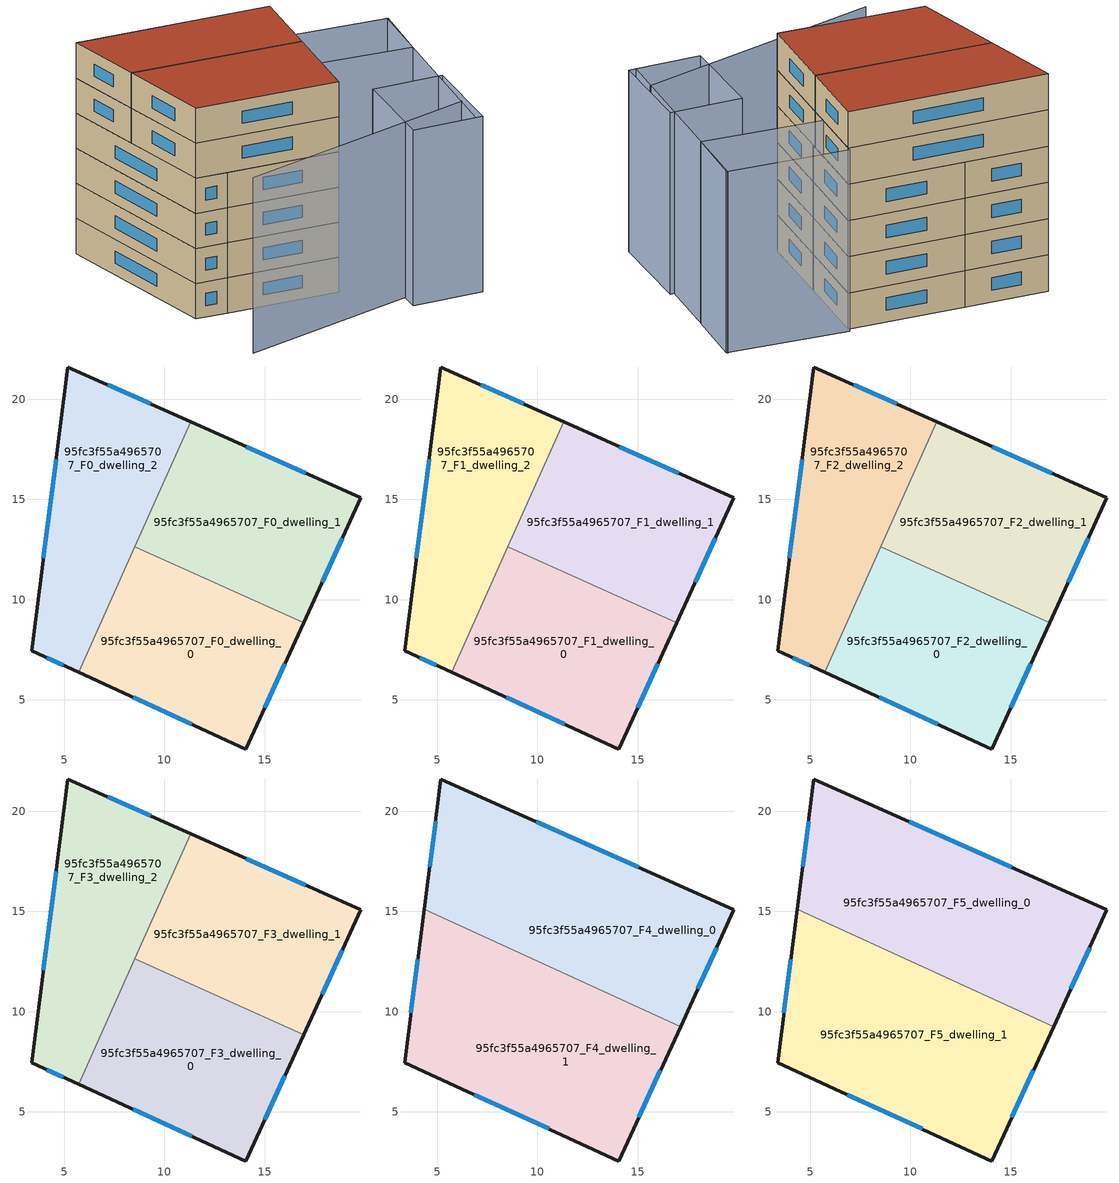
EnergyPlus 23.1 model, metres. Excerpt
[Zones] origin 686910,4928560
95fc3f55a4965707_F0_dwelling_0
 floor ground (EU_floor_Construction): 16.95,8.85 14.06,2.55 5.72,6.38 8.51,12.63 z0
 wall outside (EU_wall_Construction): 5.72,6.38 14.06,2.55 16.95,8.85 z0:3
 wall to 95fc3f55a4965707_F0_dwelling_1 (EU_wall_Construction): 16.95,8.85 8.51,12.63 z0:3
 wall to 95fc3f55a4965707_F0_dwelling_2 (EU_wall_Construction): 8.51,12.63 5.72,6.38 z0:3
 window (EU_Window_Construction): 15,4.6 16.01,6.8 / 8.43,5.14 11.35,3.8 z0.98:2.02
95fc3f55a4965707_F0_dwelling_1
 floor ground (EU_floor_Construction): 19.81,15.08 16.95,8.85 8.51,12.63 11.31,18.88 z0
 wall outside (EU_wall_Construction): 16.95,8.85 19.81,15.08 11.31,18.88 z0:3
 wall to 95fc3f55a4965707_F0_dwelling_2 (EU_wall_Construction): 11.31,18.88 8.51,12.63 z0:3
 window (EU_Window_Construction): 17.88,10.88 18.88,13.06 / 17.04,16.32 14.07,17.64 z0.98:2.02
95fc3f55a4965707_F0_dwelling_2
 floor ground (EU_floor_Construction): 11.31,18.88 5.72,6.38 3.37,7.46 5.19,21.61 z0
 wall outside (EU_wall_Construction): 11.31,18.88 5.19,21.61 3.37,7.46 5.72,6.38 z0:3
 window (EU_Window_Construction): 4.13,7.11 4.95,6.73 / 4.59,17.01 3.96,12.06 / 9.32,19.77 7.18,20.72 z0.98:2.02
95fc3f55a4965707_F1_dwelling_0
 floor to 95fc3f55a4965707_F0_dwelling_0 (EU_floor_Construction): 16.95,8.85 14.06,2.55 5.72,6.38 8.51,12.63 z3
 wall outside (EU_wall_Construction): 5.72,6.38 14.06,2.55 16.95,8.85 z3:6
 wall to 95fc3f55a4965707_F1_dwelling_1 (EU_wall_Construction): 16.95,8.85 8.51,12.63 z3:6
 wall to 95fc3f55a4965707_F1_dwelling_2 (EU_wall_Construction): 8.51,12.63 5.72,6.38 z3:6
 window (EU_Window_Construction): 15,4.6 16.01,6.8 / 8.43,5.14 11.35,3.8 z3.98:5.02
95fc3f55a4965707_F1_dwelling_1
 floor to 95fc3f55a4965707_F0_dwelling_1 (EU_floor_Construction): 19.81,15.08 16.95,8.85 8.51,12.63 11.31,18.88 z3
 wall outside (EU_wall_Construction): 16.95,8.85 19.81,15.08 11.31,18.88 z3:6
 wall to 95fc3f55a4965707_F1_dwelling_2 (EU_wall_Construction): 11.31,18.88 8.51,12.63 z3:6
 window (EU_Window_Construction): 17.88,10.88 18.88,13.06 / 17.04,16.32 14.07,17.64 z3.98:5.02
95fc3f55a4965707_F1_dwelling_2
 floor to 95fc3f55a4965707_F0_dwelling_2 (EU_floor_Construction): 11.31,18.88 5.72,6.38 3.37,7.46 5.19,21.61 z3
 wall outside (EU_wall_Construction): 11.31,18.88 5.19,21.61 3.37,7.46 5.72,6.38 z3:6
 window (EU_Window_Construction): 4.13,7.11 4.95,6.73 / 4.59,17.01 3.96,12.06 / 9.32,19.77 7.18,20.72 z3.98:5.02
95fc3f55a4965707_F2_dwelling_0
 floor to 95fc3f55a4965707_F1_dwelling_0 (EU_floor_Construction): 16.95,8.85 14.06,2.55 5.72,6.38 8.51,12.63 z6
 wall outside (EU_wall_Construction): 5.72,6.38 14.06,2.55 16.95,8.85 z6:9
 wall to 95fc3f55a4965707_F2_dwelling_1 (EU_wall_Construction): 16.95,8.85 8.51,12.63 z6:9
 wall to 95fc3f55a4965707_F2_dwelling_2 (EU_wall_Construction): 8.51,12.63 5.72,6.38 z6:9
 window (EU_Window_Construction): 15,4.6 16.01,6.8 / 8.43,5.14 11.35,3.8 z6.98:8.02
95fc3f55a4965707_F2_dwelling_1
 floor to 95fc3f55a4965707_F1_dwelling_1 (EU_floor_Construction): 19.81,15.08 16.95,8.85 8.51,12.63 11.31,18.88 z6
 wall outside (EU_wall_Construction): 16.95,8.85 19.81,15.08 11.31,18.88 z6:9
 wall to 95fc3f55a4965707_F2_dwelling_2 (EU_wall_Construction): 11.31,18.88 8.51,12.63 z6:9
 window (EU_Window_Construction): 17.88,10.88 18.88,13.06 / 17.04,16.32 14.07,17.64 z6.98:8.02
95fc3f55a4965707_F2_dwelling_2
 floor to 95fc3f55a4965707_F1_dwelling_2 (EU_floor_Construction): 11.31,18.88 5.72,6.38 3.37,7.46 5.19,21.61 z6
 wall outside (EU_wall_Construction): 11.31,18.88 5.19,21.61 3.37,7.46 5.72,6.38 z6:9
 window (EU_Window_Construction): 4.13,7.11 4.95,6.73 / 4.59,17.01 3.96,12.06 / 9.32,19.77 7.18,20.72 z6.98:8.02
95fc3f55a4965707_F3_dwelling_0
 floor to 95fc3f55a4965707_F2_dwelling_0 (EU_floor_Construction): 16.95,8.85 14.06,2.55 5.72,6.38 8.51,12.63 z9
 wall outside (EU_wall_Construction): 5.72,6.38 14.06,2.55 16.95,8.85 z9:12
 wall to 95fc3f55a4965707_F3_dwelling_1 (EU_wall_Construction): 16.95,8.85 8.51,12.63 z9:12
 wall to 95fc3f55a4965707_F3_dwelling_2 (EU_wall_Construction): 8.51,12.63 5.72,6.38 z9:12
 window (EU_Window_Construction): 15,4.6 16.01,6.8 / 8.43,5.14 11.35,3.8 z9.98:11.02
 ceiling adiabatic (EU_roof_Construction): 14.06,2.55 16.95,8.85 8.51,12.63 5.72,6.38 z12
95fc3f55a4965707_F3_dwelling_1
 floor to 95fc3f55a4965707_F2_dwelling_1 (EU_floor_Construction): 19.81,15.08 16.95,8.85 8.51,12.63 11.31,18.88 z9
 wall outside (EU_wall_Construction): 16.95,8.85 19.81,15.08 11.31,18.88 z9:12
 wall to 95fc3f55a4965707_F3_dwelling_2 (EU_wall_Construction): 11.31,18.88 8.51,12.63 z9:12
 window (EU_Window_Construction): 17.88,10.88 18.88,13.06 / 17.04,16.32 14.07,17.64 z9.98:11.02
 ceiling adiabatic (EU_roof_Construction): 16.95,8.85 17.14,9.26 8.73,13.11 8.51,12.63 z12
95fc3f55a4965707_F3_dwelling_2
 floor to 95fc3f55a4965707_F2_dwelling_2 (EU_floor_Construction): 11.31,18.88 5.72,6.38 3.37,7.46 5.19,21.61 z9
 wall outside (EU_wall_Construction): 11.31,18.88 5.19,21.61 3.37,7.46 5.72,6.38 z9:12
 window (EU_Window_Construction): 4.13,7.11 4.95,6.73 / 4.59,17.01 3.96,12.06 / 9.32,19.77 7.18,20.72 z9.98:11.02
95fc3f55a4965707_F4_dwelling_0
 floor to 95fc3f55a4965707_F3_dwelling_1 (EU_floor_Construction): 19.81,15.08 17.14,9.26 8.73,13.11 11.31,18.88 z12
 floor to 95fc3f55a4965707_F3_dwelling_2 (EU_floor_Construction): 11.31,18.88 8.73,13.11 4.35,15.12 5.19,21.61 z12
 wall outside (EU_wall_Construction): 17.14,9.26 19.81,15.08 5.19,21.61 4.35,15.12 z12:15
 wall to 95fc3f55a4965707_F4_dwelling_1 (EU_wall_Construction): 4.35,15.12 17.14,9.26 z12:15
 window (EU_Window_Construction): 4.91,19.5 4.62,17.23 / 15.05,17.2 9.94,19.49 / 18.01,11.15 18.94,13.19 z12.98:14.02
95fc3f55a4965707_F4_dwelling_1
 floor to 95fc3f55a4965707_F3_dwelling_2 (EU_floor_Construction): 8.73,13.11 5.72,6.38 3.37,7.46 4.35,15.12 z12
 floor adiabatic (EU_floor_Construction): 17.14,9.26 14.06,2.55 3.37,7.46 5.72,6.38 8.73,13.11 z12
 wall outside (EU_wall_Construction): 4.35,15.12 3.37,7.46 14.06,2.55 17.14,9.26 z12:15
 window (EU_Window_Construction): 15.06,4.73 16.14,7.08 / 6.85,5.86 10.59,4.15 / 4.03,12.63 3.69,9.95 z12.98:14.02
95fc3f55a4965707_F5_dwelling_0
 floor to 95fc3f55a4965707_F4_dwelling_0 (EU_floor_Construction): 19.81,15.08 17.14,9.26 4.35,15.12 5.19,21.61 z15
 wall outside (EU_wall_Construction): 17.14,9.26 19.81,15.08 5.19,21.61 4.35,15.12 z15:18
 wall to 95fc3f55a4965707_F5_dwelling_1 (EU_wall_Construction): 4.35,15.12 17.14,9.26 z15:18
 window (EU_Window_Construction): 4.91,19.5 4.62,17.23 / 15.05,17.2 9.94,19.49 / 18.01,11.15 18.94,13.19 z15.98:17.02
 roof outside (EU_roof_Construction): 17.14,9.26 19.81,15.08 5.19,21.61 4.35,15.12 z18
95fc3f55a4965707_F5_dwelling_1
 floor to 95fc3f55a4965707_F4_dwelling_1 (EU_floor_Construction): 17.14,9.26 14.06,2.55 3.37,7.46 4.35,15.12 z15
 wall outside (EU_wall_Construction): 4.35,15.12 3.37,7.46 14.06,2.55 17.14,9.26 z15:18
 window (EU_Window_Construction): 15.06,4.73 16.14,7.08 / 6.85,5.86 10.59,4.15 / 4.03,12.63 3.69,9.95 z15.98:17.02
 roof outside (EU_roof_Construction): 14.06,2.55 17.14,9.26 4.35,15.12 3.37,7.46 z18
shading: 2.17,0.33 22.38,-2.52 / 21.1,-5.19 28.69,11.2 / 21.62,-5.41 16.29,-3.15 / 16.29,-3.15 19.26,3.86 / 19.26,3.86 24.59,1.59 / 24.59,1.59 21.62,-5.41 / 28.75,11.1 26.5,6.45 / 26.5,6.45 17.69,10.72 / 17.69,10.72 19.94,15.37 / 19.94,15.37 28.75,11.1 z0:15
[Building]
EU S2 Campaign: North Axis=0; Terrain=City; Solar Distribution=FullExterior
[Site:Location]
Bologna: Latitude=44.5; Longitude=11.25; Time Zone=1; Elevation=37
[SizingPeriod:WeatherFileDays]
AnnualSizingPeriod: Begin Month=1; Begin Day of Month=1; End Month=12; End Day of Month=31; Day of Week for Start Day=Monday; Use Weather File Daylight Saving Period=No; Use Weather File Rain and Snow Indicators=No
[MATERIAL]
EU_InternalMass_Material: Roughness=MediumRough; Thickness=0.1; Conductivity=1; Density=1800; Specific Heat=900; Thermal Absorptance=0.9; Solar Absorptance=0.7; Visible Absorptance=0.7
[MATERIAL:NOMASS] Roughness=MediumRough; Thermal Absorptance=0.9; Solar Absorptance=0.7; Visible Absorptance=0.7
Name | Thermal Resistance
EU_wall_NoMass | 0.905828
EU_roof_NoMass | 0.37593
EU_floor_NoMass | 0.67114
[WINDOWMATERIAL:SIMPLEGLAZINGSYSTEM]
EU_Window_SimpleGlazing: UFactor=4.52486; Solar Heat Gain Coefficient=0.85; Visible Transmittance=0.85
[CONSTRUCTION]
EU_wall_Construction: EU_wall_NoMass
EU_roof_Construction: EU_roof_NoMass
EU_floor_Construction: EU_floor_NoMass
EU_InternalMass_Construction: EU_InternalMass_Material
EU_Window_Construction: EU_Window_SimpleGlazing
[ZONE] Type=1; Multiplier=1; Ceiling Height=autocalculate; Floor Area=autocalculate; Part of Total Floor Area=Yes
Name | Volume
95fc3f55a4965707_F0_dwelling_0; 95fc3f55a4965707_F1_dwelling_0; 95fc3f55a4965707_F2_dwelling_0; 95fc3f55a4965707_F3_dwelling_0 | 190.499
95fc3f55a4965707_F4_dwelling_0; 95fc3f55a4965707_F5_dwelling_0 | 285.747
95fc3f55a4965707_F0_dwelling_1; 95fc3f55a4965707_F1_dwelling_1; 95fc3f55a4965707_F2_dwelling_1; 95fc3f55a4965707_F3_dwelling_1 | 190.501
95fc3f55a4965707_F4_dwelling_1; 95fc3f55a4965707_F5_dwelling_1 | 285.752
95fc3f55a4965707_F0_dwelling_2; 95fc3f55a4965707_F1_dwelling_2; 95fc3f55a4965707_F2_dwelling_2; 95fc3f55a4965707_F3_dwelling_2 | 190.51
[INTERNALMASS] Construction=EU_InternalMass_Construction
Name | Zone or ZoneList | Surface Area
95fc3f55a4965707_F0_dwelling_0_EU_InternalMass | 95fc3f55a4965707_F0_dwelling_0 | 63.5003
95fc3f55a4965707_F0_dwelling_1_EU_InternalMass | 95fc3f55a4965707_F0_dwelling_1 | 63.5037
95fc3f55a4965707_F0_dwelling_2_EU_InternalMass | 95fc3f55a4965707_F0_dwelling_2 | 63.503
95fc3f55a4965707_F1_dwelling_0_EU_InternalMass | 95fc3f55a4965707_F1_dwelling_0 | 63.5003
95fc3f55a4965707_F1_dwelling_1_EU_InternalMass | 95fc3f55a4965707_F1_dwelling_1 | 63.5037
95fc3f55a4965707_F1_dwelling_2_EU_InternalMass | 95fc3f55a4965707_F1_dwelling_2 | 63.503
95fc3f55a4965707_F2_dwelling_0_EU_InternalMass | 95fc3f55a4965707_F2_dwelling_0 | 63.5003
95fc3f55a4965707_F2_dwelling_1_EU_InternalMass | 95fc3f55a4965707_F2_dwelling_1 | 63.5037
95fc3f55a4965707_F2_dwelling_2_EU_InternalMass | 95fc3f55a4965707_F2_dwelling_2 | 63.503
95fc3f55a4965707_F3_dwelling_0_EU_InternalMass | 95fc3f55a4965707_F3_dwelling_0 | 63.5003
95fc3f55a4965707_F3_dwelling_1_EU_InternalMass | 95fc3f55a4965707_F3_dwelling_1 | 63.5037
95fc3f55a4965707_F3_dwelling_2_EU_InternalMass | 95fc3f55a4965707_F3_dwelling_2 | 63.503
95fc3f55a4965707_F4_dwelling_0_EU_InternalMass | 95fc3f55a4965707_F4_dwelling_0 | 95.2486
95fc3f55a4965707_F4_dwelling_1_EU_InternalMass | 95fc3f55a4965707_F4_dwelling_1 | 95.2506
95fc3f55a4965707_F5_dwelling_0_EU_InternalMass | 95fc3f55a4965707_F5_dwelling_0 | 95.2486
95fc3f55a4965707_F5_dwelling_1_EU_InternalMass | 95fc3f55a4965707_F5_dwelling_1 | 95.2506
[OTHEREQUIPMENT] Fuel Type=Electricity; Design Level Calculation Method=Watts/Area; Power per Zone Floor Area=1; Fraction Latent=0; Fraction Radiant=0; Fraction Lost=0; Carbon Dioxide Generation Rate=0; EndUse Subcategory=EU_Step8_InternalGains
Name | Zone or ZoneList or Space or SpaceList | Schedule
EU_Step8_InternalGain_95fc3f55a4965707_F0_dwelling_0_f000 | 95fc3f55a4965707_F0_dwelling_0 | EU_Step8_GainSchedule_95fc3f55a4965707_F0_dwelling_0_f000
EU_Step8_InternalGain_95fc3f55a4965707_F0_dwelling_1_f000 | 95fc3f55a4965707_F0_dwelling_1 | EU_Step8_GainSchedule_95fc3f55a4965707_F0_dwelling_1_f000
EU_Step8_InternalGain_95fc3f55a4965707_F0_dwelling_2_f000 | 95fc3f55a4965707_F0_dwelling_2 | EU_Step8_GainSchedule_95fc3f55a4965707_F0_dwelling_2_f000
EU_Step8_InternalGain_95fc3f55a4965707_F1_dwelling_0_f000 | 95fc3f55a4965707_F1_dwelling_0 | EU_Step8_GainSchedule_95fc3f55a4965707_F1_dwelling_0_f000
EU_Step8_InternalGain_95fc3f55a4965707_F1_dwelling_1_f000 | 95fc3f55a4965707_F1_dwelling_1 | EU_Step8_GainSchedule_95fc3f55a4965707_F1_dwelling_1_f000
EU_Step8_InternalGain_95fc3f55a4965707_F1_dwelling_2_f000 | 95fc3f55a4965707_F1_dwelling_2 | EU_Step8_GainSchedule_95fc3f55a4965707_F1_dwelling_2_f000
EU_Step8_InternalGain_95fc3f55a4965707_F2_dwelling_0_f000 | 95fc3f55a4965707_F2_dwelling_0 | EU_Step8_GainSchedule_95fc3f55a4965707_F2_dwelling_0_f000
EU_Step8_InternalGain_95fc3f55a4965707_F2_dwelling_1_f000 | 95fc3f55a4965707_F2_dwelling_1 | EU_Step8_GainSchedule_95fc3f55a4965707_F2_dwelling_1_f000
EU_Step8_InternalGain_95fc3f55a4965707_F2_dwelling_2_f000 | 95fc3f55a4965707_F2_dwelling_2 | EU_Step8_GainSchedule_95fc3f55a4965707_F2_dwelling_2_f000
EU_Step8_InternalGain_95fc3f55a4965707_F3_dwelling_0_f000 | 95fc3f55a4965707_F3_dwelling_0 | EU_Step8_GainSchedule_95fc3f55a4965707_F3_dwelling_0_f000
EU_Step8_InternalGain_95fc3f55a4965707_F3_dwelling_1_f000 | 95fc3f55a4965707_F3_dwelling_1 | EU_Step8_GainSchedule_95fc3f55a4965707_F3_dwelling_1_f000
EU_Step8_InternalGain_95fc3f55a4965707_F3_dwelling_2_f000 | 95fc3f55a4965707_F3_dwelling_2 | EU_Step8_GainSchedule_95fc3f55a4965707_F3_dwelling_2_f000
EU_Step8_InternalGain_95fc3f55a4965707_F4_dwelling_0_f000 | 95fc3f55a4965707_F4_dwelling_0 | EU_Step8_GainSchedule_95fc3f55a4965707_F4_dwelling_0_f000
EU_Step8_InternalGain_95fc3f55a4965707_F4_dwelling_1_f000 | 95fc3f55a4965707_F4_dwelling_1 | EU_Step8_GainSchedule_95fc3f55a4965707_F4_dwelling_1_f000
EU_Step8_InternalGain_95fc3f55a4965707_F5_dwelling_0_f000 | 95fc3f55a4965707_F5_dwelling_0 | EU_Step8_GainSchedule_95fc3f55a4965707_F5_dwelling_0_f000
EU_Step8_InternalGain_95fc3f55a4965707_F5_dwelling_1_f000 | 95fc3f55a4965707_F5_dwelling_1 | EU_Step8_GainSchedule_95fc3f55a4965707_F5_dwelling_1_f000
[ZONEVENTILATION:DESIGNFLOWRATE] Schedule=EU_AlwaysOn; Design Flow Rate Calculation Method=AirChanges/Hour; Air Changes per Hour=0.73129; Ventilation Type=Natural; Fan Pressure Rise=0; Fan Total Efficiency=1; Constant Term Coefficient=1; Temperature Term Coefficient=0; Velocity Term Coefficient=0; Velocity Squared Term Coefficient=0; Minimum Indoor Temperature=-100; Maximum Indoor Temperature=100; Delta Temperature=-100; Minimum Outdoor Temperature=-100; Maximum Outdoor Temperature=100; Maximum Wind Speed=40
Name | Zone or ZoneList or Space or SpaceList
EU_ConstantAir_95fc3f55a4965707_F0_dwelling_0 | 95fc3f55a4965707_F0_dwelling_0
EU_ConstantAir_95fc3f55a4965707_F0_dwelling_1 | 95fc3f55a4965707_F0_dwelling_1
EU_ConstantAir_95fc3f55a4965707_F0_dwelling_2 | 95fc3f55a4965707_F0_dwelling_2
EU_ConstantAir_95fc3f55a4965707_F1_dwelling_0 | 95fc3f55a4965707_F1_dwelling_0
EU_ConstantAir_95fc3f55a4965707_F1_dwelling_1 | 95fc3f55a4965707_F1_dwelling_1
EU_ConstantAir_95fc3f55a4965707_F1_dwelling_2 | 95fc3f55a4965707_F1_dwelling_2
EU_ConstantAir_95fc3f55a4965707_F2_dwelling_0 | 95fc3f55a4965707_F2_dwelling_0
EU_ConstantAir_95fc3f55a4965707_F2_dwelling_1 | 95fc3f55a4965707_F2_dwelling_1
EU_ConstantAir_95fc3f55a4965707_F2_dwelling_2 | 95fc3f55a4965707_F2_dwelling_2
EU_ConstantAir_95fc3f55a4965707_F3_dwelling_0 | 95fc3f55a4965707_F3_dwelling_0
EU_ConstantAir_95fc3f55a4965707_F3_dwelling_1 | 95fc3f55a4965707_F3_dwelling_1
EU_ConstantAir_95fc3f55a4965707_F3_dwelling_2 | 95fc3f55a4965707_F3_dwelling_2
EU_ConstantAir_95fc3f55a4965707_F4_dwelling_0 | 95fc3f55a4965707_F4_dwelling_0
EU_ConstantAir_95fc3f55a4965707_F4_dwelling_1 | 95fc3f55a4965707_F4_dwelling_1
EU_ConstantAir_95fc3f55a4965707_F5_dwelling_0 | 95fc3f55a4965707_F5_dwelling_0
EU_ConstantAir_95fc3f55a4965707_F5_dwelling_1 | 95fc3f55a4965707_F5_dwelling_1
[HVACTEMPLATE:THERMOSTAT] Constant Heating Setpoint=20; Constant Cooling Setpoint=50
EU_HeatOnly_95fc3f55a4965707_F0_dwelling_0; EU_HeatOnly_95fc3f55a4965707_F0_dwelling_1; EU_HeatOnly_95fc3f55a4965707_F0_dwelling_2; EU_HeatOnly_95fc3f55a4965707_F1_dwelling_0; EU_HeatOnly_95fc3f55a4965707_F1_dwelling_1; EU_HeatOnly_95fc3f55a4965707_F1_dwelling_2; EU_HeatOnly_95fc3f55a4965707_F2_dwelling_0; EU_HeatOnly_95fc3f55a4965707_F2_dwelling_1; EU_HeatOnly_95fc3f55a4965707_F2_dwelling_2; EU_HeatOnly_95fc3f55a4965707_F3_dwelling_0; EU_HeatOnly_95fc3f55a4965707_F3_dwelling_1; EU_HeatOnly_95fc3f55a4965707_F3_dwelling_2; EU_HeatOnly_95fc3f55a4965707_F4_dwelling_0; EU_HeatOnly_95fc3f55a4965707_F4_dwelling_1; EU_HeatOnly_95fc3f55a4965707_F5_dwelling_0; EU_HeatOnly_95fc3f55a4965707_F5_dwelling_1
[HVACTEMPLATE:ZONE:IDEALLOADSAIRSYSTEM] System Availability Schedule=EU_AlwaysOn; Maximum Heating Supply Air Temperature=50; Minimum Cooling Supply Air Temperature=13; Maximum Heating Supply Air Humidity Ratio=0.0156; Minimum Cooling Supply Air Humidity Ratio=0.0077; Heating Limit=NoLimit; Cooling Limit=NoLimit; Heating Availability Schedule=EU_AlwaysOn; Cooling Availability Schedule=EU_CoolingOff; Dehumidification Control Type=ConstantSensibleHeatRatio; Cooling Sensible Heat Ratio=0.7; Dehumidification Setpoint=60; Humidification Control Type=None; Humidification Setpoint=30; Outdoor Air Method=None; Outdoor Air Flow Rate per Person=0.00944; Outdoor Air Flow Rate per Zone Floor Area=0; Outdoor Air Flow Rate per Zone=0; Demand Controlled Ventilation Type=None; Outdoor Air Economizer Type=NoEconomizer; Heat Recovery Type=None; Sensible Heat Recovery Effectiveness=0.7; Latent Heat Recovery Effectiveness=0.65
Name | Template Thermostat
95fc3f55a4965707_F0_dwelling_0 | EU_HeatOnly_95fc3f55a4965707_F0_dwelling_0
95fc3f55a4965707_F0_dwelling_1 | EU_HeatOnly_95fc3f55a4965707_F0_dwelling_1
95fc3f55a4965707_F0_dwelling_2 | EU_HeatOnly_95fc3f55a4965707_F0_dwelling_2
95fc3f55a4965707_F1_dwelling_0 | EU_HeatOnly_95fc3f55a4965707_F1_dwelling_0
95fc3f55a4965707_F1_dwelling_1 | EU_HeatOnly_95fc3f55a4965707_F1_dwelling_1
95fc3f55a4965707_F1_dwelling_2 | EU_HeatOnly_95fc3f55a4965707_F1_dwelling_2
95fc3f55a4965707_F2_dwelling_0 | EU_HeatOnly_95fc3f55a4965707_F2_dwelling_0
95fc3f55a4965707_F2_dwelling_1 | EU_HeatOnly_95fc3f55a4965707_F2_dwelling_1
95fc3f55a4965707_F2_dwelling_2 | EU_HeatOnly_95fc3f55a4965707_F2_dwelling_2
95fc3f55a4965707_F3_dwelling_0 | EU_HeatOnly_95fc3f55a4965707_F3_dwelling_0
95fc3f55a4965707_F3_dwelling_1 | EU_HeatOnly_95fc3f55a4965707_F3_dwelling_1
95fc3f55a4965707_F3_dwelling_2 | EU_HeatOnly_95fc3f55a4965707_F3_dwelling_2
95fc3f55a4965707_F4_dwelling_0 | EU_HeatOnly_95fc3f55a4965707_F4_dwelling_0
95fc3f55a4965707_F4_dwelling_1 | EU_HeatOnly_95fc3f55a4965707_F4_dwelling_1
95fc3f55a4965707_F5_dwelling_0 | EU_HeatOnly_95fc3f55a4965707_F5_dwelling_0
95fc3f55a4965707_F5_dwelling_1 | EU_HeatOnly_95fc3f55a4965707_F5_dwelling_1
[SIZING:ZONE] Zone Cooling Design Supply Air Temperature Input Method=SupplyAirTemperature; Zone Cooling Design Supply Air Temperature=13; Zone Heating Design Supply Air Temperature Input Method=SupplyAirTemperature; Zone Heating Design Supply Air Temperature=50; Zone Cooling Design Supply Air Humidity Ratio=0.008; Zone Heating Design Supply Air Humidity Ratio=0.008; Cooling Design Air Flow Method=DesignDay; Cooling Design Air Flow Rate=0; Cooling Minimum Air Flow per Zone Floor Area=0.000762; Cooling Minimum Air Flow=0; Cooling Minimum Air Flow Fraction=0.2; Heating Design Air Flow Method=DesignDay; Heating Design Air Flow Rate=0; Heating Maximum Air Flow per Zone Floor Area=0.002032; Heating Maximum Air Flow=0.141576; Heating Maximum Air Flow Fraction=0.3; Account for Dedicated Outdoor Air System=No; Dedicated Outdoor Air System Control Strategy=NeutralSupplyAir; Dedicated Outdoor Air Low Setpoint Temperature for Design=autosize; Dedicated Outdoor Air High Setpoint Temperature for Design=autosize; Zone Load Sizing Method=Sensible Load Only No Latent Load; Zone Latent Cooling Design Supply Air Humidity Ratio Input Method=HumidityRatioDifference; Zone Cooling Design Supply Air Humidity Ratio Difference=0.005; Zone Latent Heating Design Supply Air Humidity Ratio Input Method=HumidityRatioDifference; Zone Humidification Design Supply Air Humidity Ratio Difference=0.005
95fc3f55a4965707_F0_dwelling_0; 95fc3f55a4965707_F0_dwelling_1; 95fc3f55a4965707_F0_dwelling_2; 95fc3f55a4965707_F1_dwelling_0; 95fc3f55a4965707_F1_dwelling_1; 95fc3f55a4965707_F1_dwelling_2; 95fc3f55a4965707_F2_dwelling_0; 95fc3f55a4965707_F2_dwelling_1; 95fc3f55a4965707_F2_dwelling_2; 95fc3f55a4965707_F3_dwelling_0; 95fc3f55a4965707_F3_dwelling_1; 95fc3f55a4965707_F3_dwelling_2; 95fc3f55a4965707_F4_dwelling_0; 95fc3f55a4965707_F4_dwelling_1; 95fc3f55a4965707_F5_dwelling_0; 95fc3f55a4965707_F5_dwelling_1
[SCHEDULE:CONSTANT]
Name | Hourly Value
EU_AlwaysOn | 1
EU_CoolingOff | 0
[SCHEDULE:FILE] Column Number=1; Rows to Skip at Top=0; Number of Hours of Data=8760; Column Separator=Comma; Interpolate to Timestep=No; Minutes per Item=60; Adjust Schedule for Daylight Savings=Yes
Name | File
EU_Step8_GainSchedule_95fc3f55a4965707_F0_dwelling_0_f000 | ../../schedules/95fc3f55a4965707/95fc3f55a4965707_F0_dwelling_0_f000_gain.csv
EU_Step8_GainSchedule_95fc3f55a4965707_F0_dwelling_1_f000 | ../../schedules/95fc3f55a4965707/95fc3f55a4965707_F0_dwelling_1_f000_gain.csv
EU_Step8_GainSchedule_95fc3f55a4965707_F0_dwelling_2_f000 | ../../schedules/95fc3f55a4965707/95fc3f55a4965707_F0_dwelling_2_f000_gain.csv
EU_Step8_GainSchedule_95fc3f55a4965707_F1_dwelling_0_f000 | ../../schedules/95fc3f55a4965707/95fc3f55a4965707_F1_dwelling_0_f000_gain.csv
EU_Step8_GainSchedule_95fc3f55a4965707_F1_dwelling_1_f000 | ../../schedules/95fc3f55a4965707/95fc3f55a4965707_F1_dwelling_1_f000_gain.csv
EU_Step8_GainSchedule_95fc3f55a4965707_F1_dwelling_2_f000 | ../../schedules/95fc3f55a4965707/95fc3f55a4965707_F1_dwelling_2_f000_gain.csv
EU_Step8_GainSchedule_95fc3f55a4965707_F2_dwelling_0_f000 | ../../schedules/95fc3f55a4965707/95fc3f55a4965707_F2_dwelling_0_f000_gain.csv
EU_Step8_GainSchedule_95fc3f55a4965707_F2_dwelling_1_f000 | ../../schedules/95fc3f55a4965707/95fc3f55a4965707_F2_dwelling_1_f000_gain.csv
EU_Step8_GainSchedule_95fc3f55a4965707_F2_dwelling_2_f000 | ../../schedules/95fc3f55a4965707/95fc3f55a4965707_F2_dwelling_2_f000_gain.csv
EU_Step8_GainSchedule_95fc3f55a4965707_F3_dwelling_0_f000 | ../../schedules/95fc3f55a4965707/95fc3f55a4965707_F3_dwelling_0_f000_gain.csv
EU_Step8_GainSchedule_95fc3f55a4965707_F3_dwelling_1_f000 | ../../schedules/95fc3f55a4965707/95fc3f55a4965707_F3_dwelling_1_f000_gain.csv
EU_Step8_GainSchedule_95fc3f55a4965707_F3_dwelling_2_f000 | ../../schedules/95fc3f55a4965707/95fc3f55a4965707_F3_dwelling_2_f000_gain.csv
EU_Step8_GainSchedule_95fc3f55a4965707_F4_dwelling_0_f000 | ../../schedules/95fc3f55a4965707/95fc3f55a4965707_F4_dwelling_0_f000_gain.csv
EU_Step8_GainSchedule_95fc3f55a4965707_F4_dwelling_1_f000 | ../../schedules/95fc3f55a4965707/95fc3f55a4965707_F4_dwelling_1_f000_gain.csv
EU_Step8_GainSchedule_95fc3f55a4965707_F5_dwelling_0_f000 | ../../schedules/95fc3f55a4965707/95fc3f55a4965707_F5_dwelling_0_f000_gain.csv
EU_Step8_GainSchedule_95fc3f55a4965707_F5_dwelling_1_f000 | ../../schedules/95fc3f55a4965707/95fc3f55a4965707_F5_dwelling_1_f000_gain.csv
